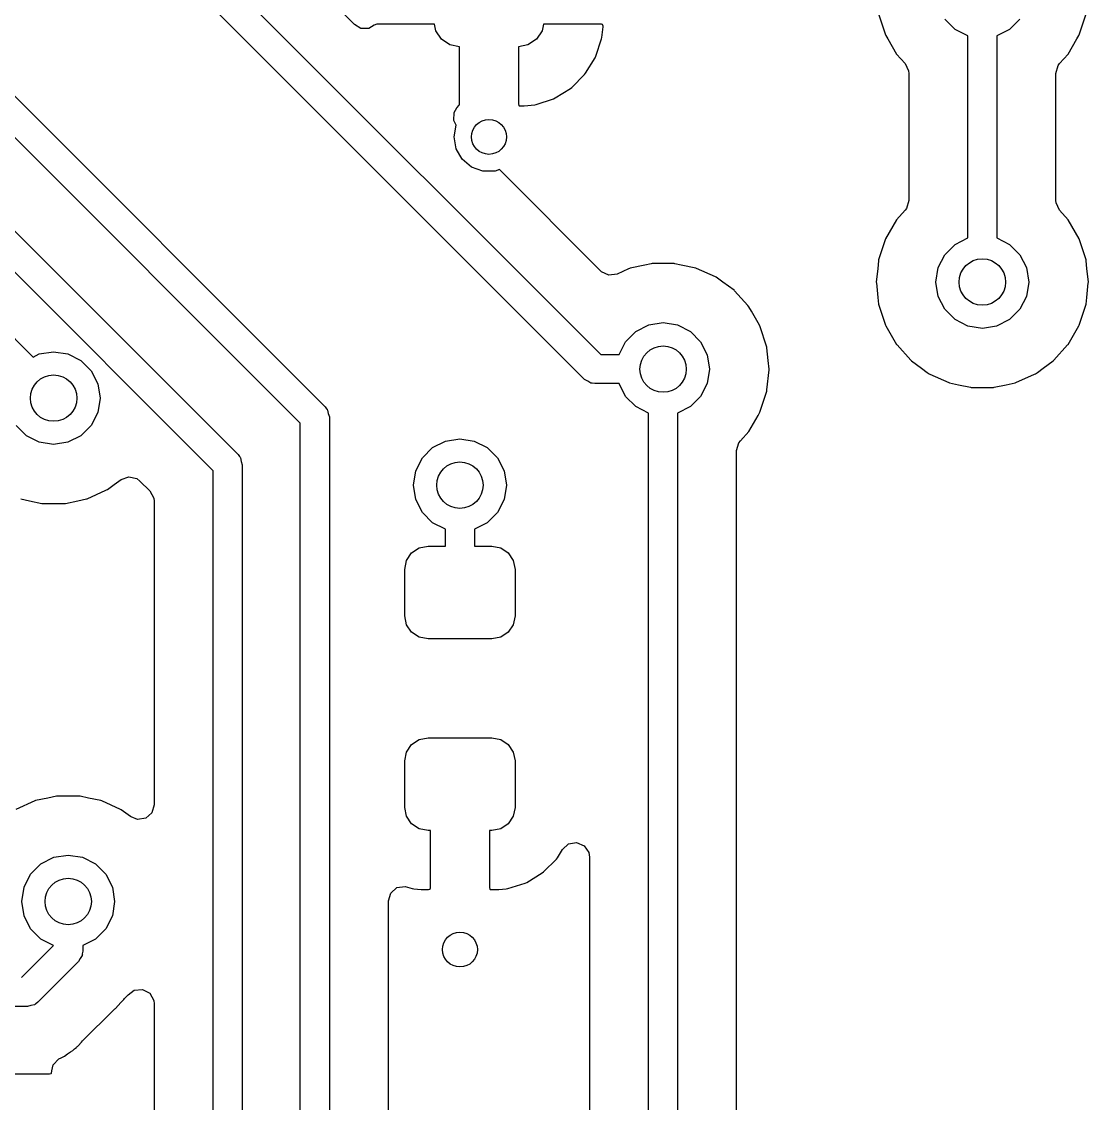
# Model space of a CAD drawing. Extents: x 1.82 to 8.48, y -4.98 to -0.82.
# Drawn here: x 4.9006 to 5.2623, y -2.8573 to -2.4904 of the extents above; entities that cross this region are included whole.
import ezdxf

# ---------------------------------------------------------------- set-up
doc = ezdxf.new("R2010")
doc.units = 0
doc.header["$MEASUREMENT"] = 0
doc.layers.add('BLACK', color=7, linetype='CONTINUOUS')

msp = doc.modelspace()

# ---------------------------------------------------------------- linework, layer by layer
at = {"layer": 'BLACK', "linetype": 'CONTINUOUS'}
for p, q in [((5.01345, -2.49146), (4.9846, -2.46261)), ((4.96066, -2.46699), (5.09702, -2.60335)), ((5.0915, -2.61175), (4.95371, -2.47395)), ((5.1912, -2.48779), (5.19352, -2.49494)), ((5.21712, -2.49306), (5.21364, -2.48957)), ((5.23912, -2.48957), (5.23563, -2.49306)), ((5.25923, -2.49494), (5.26156, -2.48779)), ((5.01556, -2.49271), (5.01345, -2.49146)), ((5.01835, -2.49271), (5.01556, -2.49271)), ((5.02012, -2.49158), (5.01835, -2.49271)), ((5.02107, -2.4913), (5.02012, -2.49158)), ((5.04058, -2.4913), (5.02107, -2.4913)), ((5.04103, -2.49355), (5.04058, -2.4913)), ((5.04295, -2.49642), (5.04103, -2.49355)), ((5.07708, -2.49355), (5.07516, -2.49642)), ((5.07753, -2.4913), (5.07708, -2.49355)), ((5.09722, -2.4913), (5.07753, -2.4913)), ((5.09753, -2.49137), (5.09722, -2.4913)), ((5.09738, -2.49578), (5.09774, -2.4922)), ((5.09758, -2.49141), (5.09753, -2.49137)), ((5.09775, -2.492), (5.09758, -2.49141)), ((5.09774, -2.4922), (5.09775, -2.492)), ((5.22146, -2.49526), (5.21712, -2.49306)), ((5.23563, -2.49306), (5.2313, -2.49526)), ((5.04582, -2.49834), (5.04295, -2.49642)), ((5.07516, -2.49642), (5.07229, -2.49834)), ((5.09532, -2.50216), (5.09726, -2.49631)), ((5.09726, -2.49631), (5.09738, -2.49578)), ((5.19352, -2.49494), (5.19365, -2.49517)), ((5.19365, -2.49517), (5.19365, -2.49517)), ((5.19365, -2.49517), (5.19431, -2.49631)), ((5.19431, -2.49631), (5.19728, -2.50145)), ((5.22146, -2.56379), (5.22146, -2.49526)), ((5.2313, -2.49526), (5.2313, -2.56379)), ((5.25547, -2.50145), (5.25845, -2.49631)), ((5.25845, -2.49631), (5.2591, -2.49517)), ((5.2591, -2.49517), (5.25923, -2.49494)), ((5.2591, -2.49517), (5.2591, -2.49517)), ((5.04906, -2.49898), (5.04582, -2.49834)), ((5.04906, -2.51848), (5.04906, -2.49898)), ((5.07229, -2.49834), (5.06906, -2.49898)), ((5.06906, -2.49898), (5.06906, -2.5183)), ((5.19728, -2.50145), (5.20016, -2.50465)), ((5.25259, -2.50465), (5.25547, -2.50145)), ((4.88533, -2.50288), (5.00348, -2.62103)), ((5.09185, -2.50792), (5.09508, -2.50268)), ((5.09508, -2.50268), (5.09532, -2.50216)), ((5.20016, -2.50465), (5.20137, -2.50717)), ((5.25132, -2.50797), (5.25211, -2.50529)), ((5.25211, -2.50529), (5.25259, -2.50465)), ((5.08715, -2.51272), (5.0915, -2.50837)), ((5.0915, -2.50837), (5.09185, -2.50792)), ((5.20137, -2.50717), (5.20144, -2.50797)), ((5.20144, -2.50797), (5.20144, -2.55108)), ((5.25132, -2.55108), (5.25132, -2.50797)), ((5.0867, -2.51308), (5.08715, -2.51272)), ((5.08095, -2.51656), (5.08147, -2.51632)), ((5.08147, -2.51632), (5.0867, -2.51308)), ((4.99508, -2.62655), (4.88533, -2.5168)), ((5.0473, -2.52121), (5.0482, -2.5197)), ((5.0482, -2.5197), (5.04899, -2.51878)), ((5.04899, -2.51878), (5.04906, -2.51848)), ((5.06906, -2.5183), (5.06923, -2.5189)), ((5.06923, -2.5189), (5.06929, -2.51895)), ((5.06929, -2.51895), (5.06959, -2.51902)), ((5.06959, -2.51902), (5.07069, -2.51902)), ((5.07069, -2.51902), (5.07094, -2.519)), ((5.07094, -2.519), (5.07457, -2.51863)), ((5.07457, -2.51863), (5.0751, -2.51851)), ((5.0751, -2.51851), (5.08095, -2.51656)), ((5.0471, -2.524), (5.0473, -2.52121)), ((5.04795, -2.52555), (5.0471, -2.524)), ((5.04724, -2.52953), (5.04795, -2.52555)), ((4.86565, -2.52894), (4.97395, -2.63724)), ((5.04796, -2.53357), (5.04724, -2.52953)), ((4.96555, -2.64276), (4.85626, -2.53347)), ((5.05001, -2.53712), (5.04796, -2.53357)), ((5.05315, -2.53976), (5.05001, -2.53712)), ((5.057, -2.54116), (5.05315, -2.53976)), ((5.06111, -2.54116), (5.057, -2.54116)), ((5.0626, -2.54062), (5.06111, -2.54116)), ((5.09701, -2.57503), (5.0626, -2.54062)), ((4.84498, -2.54471), (4.90446, -2.6042)), ((5.20144, -2.55108), (5.20065, -2.55376)), ((5.25138, -2.55188), (5.25132, -2.55108)), ((5.25259, -2.5544), (5.25138, -2.55188)), ((5.20016, -2.5544), (5.19728, -2.5576)), ((5.20065, -2.55376), (5.20016, -2.5544)), ((5.25547, -2.5576), (5.25259, -2.5544)), ((5.19728, -2.5576), (5.19352, -2.56411)), ((5.25923, -2.56411), (5.25547, -2.5576)), ((5.19352, -2.56411), (5.1912, -2.57126)), ((5.21712, -2.566), (5.22146, -2.56379)), ((5.2313, -2.56379), (5.23563, -2.566)), ((5.26156, -2.57126), (5.25923, -2.56411)), ((5.21364, -2.56948), (5.21712, -2.566)), ((5.23563, -2.566), (5.23912, -2.56948)), ((5.19117, -2.57152), (5.19089, -2.57417)), ((5.1912, -2.57126), (5.19117, -2.57152)), ((5.19117, -2.57152), (5.19117, -2.57152)), ((5.2114, -2.57387), (5.21364, -2.56948)), ((5.23912, -2.56948), (5.24136, -2.57387)), ((5.26158, -2.57152), (5.26156, -2.57126)), ((5.26186, -2.57417), (5.26158, -2.57152)), ((5.26158, -2.57152), (5.26158, -2.57152)), ((5.09723, -2.57524), (5.09701, -2.57503)), ((5.09976, -2.57642), (5.09723, -2.57524)), ((5.10642, -2.57432), (5.10254, -2.57605)), ((5.10676, -2.57417), (5.10642, -2.57432)), ((5.107, -2.57406), (5.10676, -2.57417)), ((5.10676, -2.57417), (5.10676, -2.57417)), ((5.11196, -2.57301), (5.107, -2.57406)), ((5.1141, -2.57255), (5.11196, -2.57301)), ((5.11435, -2.5725), (5.1141, -2.57255)), ((5.1141, -2.57255), (5.1141, -2.57255)), ((5.12187, -2.5725), (5.11435, -2.5725)), ((5.12212, -2.57255), (5.12187, -2.5725)), ((5.12426, -2.57301), (5.12212, -2.57255)), ((5.12212, -2.57255), (5.12212, -2.57255)), ((5.12922, -2.57406), (5.12426, -2.57301)), ((5.12946, -2.57417), (5.12922, -2.57406)), ((5.13586, -2.57702), (5.12946, -2.57417)), ((5.12946, -2.57417), (5.12946, -2.57417)), ((5.19089, -2.57417), (5.19041, -2.57874)), ((5.21063, -2.57874), (5.2114, -2.57387)), ((5.24136, -2.57387), (5.24213, -2.57874)), ((5.26234, -2.57874), (5.26186, -2.57417)), ((5.10254, -2.57605), (5.09976, -2.57642)), ((5.13609, -2.57712), (5.13586, -2.57702)), ((5.13586, -2.57702), (5.13586, -2.57702)), ((5.13832, -2.57874), (5.13609, -2.57712)), ((5.14218, -2.58154), (5.13832, -2.57874)), ((5.19041, -2.57874), (5.19044, -2.579)), ((5.2114, -2.58361), (5.21063, -2.57874)), ((5.24213, -2.57874), (5.24136, -2.58361)), ((5.26232, -2.579), (5.26234, -2.57874)), ((5.14235, -2.58173), (5.14218, -2.58154)), ((5.14687, -2.58675), (5.14235, -2.58173)), ((5.14235, -2.58173), (5.14235, -2.58173)), ((5.19044, -2.579), (5.19096, -2.58397)), ((5.26179, -2.58397), (5.26232, -2.579)), ((5.19096, -2.58397), (5.1912, -2.58622)), ((5.1912, -2.58622), (5.19352, -2.59337)), ((5.21364, -2.588), (5.2114, -2.58361)), ((5.24136, -2.58361), (5.23912, -2.588)), ((5.25923, -2.59337), (5.26156, -2.58622)), ((5.26156, -2.58622), (5.26179, -2.58397)), ((5.14721, -2.58713), (5.14687, -2.58675)), ((5.14804, -2.58857), (5.14721, -2.58713)), ((5.15037, -2.59261), (5.14804, -2.58857)), ((5.21712, -2.59148), (5.21364, -2.588)), ((5.23912, -2.588), (5.23563, -2.59148)), ((5.10885, -2.59553), (5.11324, -2.59329)), ((5.11324, -2.59329), (5.11811, -2.59252)), ((5.11811, -2.59252), (5.12298, -2.59329)), ((5.12298, -2.59329), (5.12737, -2.59553)), ((5.15097, -2.59364), (5.15037, -2.59261)), ((5.19352, -2.59337), (5.19365, -2.59359)), ((5.19365, -2.59359), (5.19365, -2.59359)), ((5.19365, -2.59359), (5.19456, -2.59516)), ((5.22151, -2.59372), (5.21712, -2.59148)), ((5.23563, -2.59148), (5.23124, -2.59372)), ((5.2582, -2.59516), (5.2591, -2.59359)), ((5.2591, -2.59359), (5.25923, -2.59337)), ((5.2591, -2.59359), (5.2591, -2.59359)), ((5.10537, -2.59901), (5.10885, -2.59553)), ((5.12737, -2.59553), (5.13085, -2.59901)), ((5.15329, -2.60079), (5.15097, -2.59364)), ((5.19456, -2.59516), (5.19728, -2.59988)), ((5.22638, -2.59449), (5.22151, -2.59372)), ((5.23124, -2.59372), (5.22638, -2.59449)), ((5.25547, -2.59988), (5.2582, -2.59516)), ((5.10316, -2.60335), (5.10537, -2.59901)), ((5.13085, -2.59901), (5.13309, -2.6034)), ((5.15332, -2.60105), (5.15329, -2.60079)), ((5.19728, -2.59988), (5.19746, -2.60007)), ((5.19746, -2.60007), (5.19746, -2.60007)), ((5.19746, -2.60007), (5.20214, -2.60527)), ((5.25062, -2.60527), (5.2553, -2.60007)), ((5.2553, -2.60007), (5.25547, -2.59988)), ((5.2553, -2.60007), (5.2553, -2.60007)), ((4.90446, -2.6042), (4.90655, -2.60313)), ((4.90655, -2.60313), (4.91142, -2.60236)), ((4.91142, -2.60236), (4.91628, -2.60313)), ((4.91628, -2.60313), (4.92067, -2.60537)), ((5.09702, -2.60335), (5.10316, -2.60335)), ((5.13309, -2.6034), (5.13386, -2.60827)), ((5.15377, -2.60535), (5.15332, -2.60105)), ((5.15332, -2.60105), (5.15332, -2.60105)), ((4.92067, -2.60537), (4.92416, -2.60885)), ((5.15407, -2.60827), (5.15377, -2.60535)), ((5.20214, -2.60527), (5.20231, -2.60547)), ((5.20231, -2.60547), (5.20578, -2.60799)), ((5.20578, -2.60799), (5.20768, -2.60937)), ((5.24507, -2.60937), (5.24697, -2.60799)), ((5.24697, -2.60799), (5.25044, -2.60547)), ((5.25044, -2.60547), (5.25062, -2.60527)), ((4.92416, -2.60885), (4.92639, -2.61324)), ((5.09256, -2.61233), (5.0915, -2.61175)), ((5.13386, -2.60827), (5.13309, -2.61313)), ((5.15333, -2.61535), (5.15405, -2.60853)), ((5.15405, -2.60853), (5.15407, -2.60827)), ((5.20768, -2.60937), (5.2084, -2.60989)), ((5.2084, -2.60989), (5.20863, -2.60999)), ((5.20863, -2.60999), (5.20863, -2.60999)), ((5.20863, -2.60999), (5.21503, -2.61284)), ((5.23773, -2.61284), (5.24412, -2.60999)), ((5.24412, -2.60999), (5.24436, -2.60989)), ((5.24412, -2.60999), (5.24412, -2.60999)), ((5.24436, -2.60989), (5.24507, -2.60937)), ((4.92639, -2.61324), (4.92717, -2.61811)), ((5.09358, -2.61299), (5.09256, -2.61233)), ((5.09383, -2.61302), (5.09358, -2.61299)), ((5.09393, -2.61308), (5.09383, -2.61302)), ((5.09411, -2.61306), (5.09393, -2.61308)), ((5.09498, -2.61319), (5.09411, -2.61306)), ((5.10316, -2.61319), (5.09498, -2.61319)), ((5.10537, -2.61752), (5.10316, -2.61319)), ((5.13309, -2.61313), (5.13085, -2.61752)), ((5.15329, -2.61575), (5.15333, -2.61535)), ((5.21503, -2.61284), (5.21526, -2.61294)), ((5.21526, -2.61294), (5.21834, -2.6136)), ((5.21834, -2.6136), (5.22236, -2.61445)), ((5.22236, -2.61445), (5.22236, -2.61445)), ((5.22236, -2.61445), (5.22262, -2.61451)), ((5.22262, -2.61451), (5.23014, -2.61451)), ((5.23014, -2.61451), (5.23039, -2.61445)), ((5.23039, -2.61445), (5.23441, -2.6136)), ((5.23039, -2.61445), (5.23039, -2.61445)), ((5.23441, -2.6136), (5.23749, -2.61294)), ((5.23749, -2.61294), (5.23773, -2.61284)), ((4.92717, -2.61811), (4.92639, -2.62298)), ((5.10885, -2.62101), (5.10537, -2.61752)), ((5.13085, -2.61752), (5.12737, -2.62101)), ((5.15097, -2.6229), (5.15329, -2.61575)), ((5.00348, -2.62103), (5.004, -2.62173)), ((5.004, -2.62173), (5.00414, -2.62185)), ((5.00414, -2.62185), (5.00417, -2.62196)), ((5.00417, -2.62196), (5.00432, -2.62216)), ((5.00432, -2.62216), (5.00458, -2.62334)), ((5.11319, -2.62322), (5.10885, -2.62101)), ((5.12737, -2.62101), (5.12303, -2.62322)), ((5.15084, -2.62312), (5.15097, -2.6229)), ((4.92639, -2.62298), (4.92416, -2.62737)), ((4.99508, -3.50867), (4.99508, -2.62655)), ((5.00458, -2.62334), (5.00492, -2.62451)), ((5.00492, -2.62451), (5.00492, -3.50867)), ((5.11319, -2.90828), (5.11319, -2.62322)), ((5.12303, -2.62322), (5.12303, -2.90828)), ((5.14721, -2.62941), (5.15032, -2.62401)), ((5.15032, -2.62401), (5.15084, -2.62312)), ((5.15084, -2.62312), (5.15084, -2.62312)), ((4.90216, -2.63085), (4.89868, -2.62737)), ((4.92416, -2.62737), (4.92067, -2.63085)), ((5.14433, -2.63261), (5.14721, -2.62941)), ((4.90655, -2.63309), (4.90216, -2.63085)), ((4.91142, -2.63386), (4.90655, -2.63309)), ((4.91628, -2.63309), (4.91142, -2.63386)), ((4.92067, -2.63085), (4.91628, -2.63309)), ((5.03996, -2.6349), (5.04435, -2.63266)), ((5.04435, -2.63266), (5.04921, -2.63189)), ((5.04921, -2.63189), (5.05408, -2.63266)), ((5.05408, -2.63266), (5.05847, -2.6349)), ((5.14305, -2.63593), (5.14384, -2.63324)), ((5.14384, -2.63324), (5.14433, -2.63261)), ((4.97395, -2.63724), (4.97448, -2.63794)), ((5.03647, -2.63838), (5.03996, -2.6349)), ((5.05847, -2.6349), (5.06195, -2.63838)), ((5.14305, -2.89557), (5.14305, -2.63593)), ((4.97448, -2.63794), (4.97461, -2.63806)), ((4.97461, -2.63806), (4.97464, -2.63817)), ((4.97464, -2.63817), (4.9748, -2.63837)), ((4.9748, -2.63837), (4.97505, -2.63956)), ((4.97505, -2.63956), (4.97539, -2.64072)), ((4.97539, -2.64072), (4.97539, -3.47915)), ((5.03424, -2.64277), (5.03647, -2.63838)), ((5.06195, -2.63838), (5.06419, -2.64277)), ((4.93428, -2.64571), (4.93691, -2.64477)), ((4.93691, -2.64477), (4.93963, -2.64541)), ((4.96555, -3.47915), (4.96555, -2.64276)), ((5.03346, -2.64764), (5.03424, -2.64277)), ((5.06419, -2.64277), (5.06496, -2.64764)), ((4.92966, -2.64907), (4.93195, -2.6474)), ((4.93195, -2.6474), (4.93428, -2.64571)), ((4.93963, -2.64541), (4.9407, -2.64622)), ((4.9407, -2.64622), (4.94408, -2.6496)), ((5.03424, -2.6525), (5.03346, -2.64764)), ((5.06496, -2.64764), (5.06419, -2.6525)), ((4.92253, -2.65231), (4.92277, -2.65221)), ((4.92277, -2.65221), (4.92916, -2.64936)), ((4.92916, -2.64936), (4.9294, -2.64926)), ((4.92916, -2.64936), (4.92916, -2.64936)), ((4.9294, -2.64926), (4.92966, -2.64907)), ((4.94408, -2.6496), (4.94542, -2.65205)), ((4.94542, -2.65205), (4.94553, -2.6531)), ((4.9003, -2.65231), (4.90326, -2.65294)), ((4.90326, -2.65294), (4.9074, -2.65382)), ((4.9074, -2.65382), (4.9074, -2.65382)), ((4.9074, -2.65382), (4.90766, -2.65388)), ((4.90766, -2.65388), (4.91518, -2.65388)), ((4.91518, -2.65388), (4.91543, -2.65382)), ((4.91543, -2.65382), (4.91958, -2.65294)), ((4.91543, -2.65382), (4.91543, -2.65382)), ((4.91958, -2.65294), (4.92253, -2.65231)), ((4.94553, -2.6531), (4.94553, -2.75607)), ((5.03647, -2.65689), (5.03424, -2.6525)), ((5.06419, -2.6525), (5.06195, -2.65689)), ((5.03996, -2.66038), (5.03647, -2.65689)), ((5.06195, -2.65689), (5.05847, -2.66038)), ((5.04429, -2.66259), (5.03996, -2.66038)), ((5.04429, -2.66831), (5.04429, -2.66259)), ((5.05847, -2.66038), (5.05413, -2.66259)), ((5.05413, -2.66259), (5.05413, -2.66831)), ((5.03111, -2.67317), (5.03282, -2.67061)), ((5.03282, -2.67061), (5.03537, -2.66891)), ((5.03537, -2.66891), (5.03839, -2.66831)), ((5.03839, -2.66831), (5.04429, -2.66831)), ((5.05413, -2.66831), (5.06004, -2.66831)), ((5.06004, -2.66831), (5.06305, -2.66891)), ((5.06305, -2.66891), (5.06561, -2.67061)), ((5.06561, -2.67061), (5.06731, -2.67317)), ((5.03051, -2.67618), (5.03111, -2.67317)), ((5.06731, -2.67317), (5.06791, -2.67618)), ((5.03051, -2.69193), (5.03051, -2.67618)), ((5.06791, -2.67618), (5.06791, -2.69193)), ((5.03111, -2.69494), (5.03051, -2.69193)), ((5.06791, -2.69193), (5.06731, -2.69494)), ((5.03282, -2.6975), (5.03111, -2.69494)), ((5.06731, -2.69494), (5.06561, -2.6975)), ((5.03537, -2.6992), (5.03282, -2.6975)), ((5.03839, -2.6998), (5.03537, -2.6992)), ((5.06004, -2.6998), (5.03839, -2.6998)), ((5.06305, -2.6992), (5.06004, -2.6998)), ((5.06561, -2.6975), (5.06305, -2.6992)), ((5.03111, -2.73813), (5.03282, -2.73557)), ((5.03282, -2.73557), (5.03537, -2.73387)), ((5.03537, -2.73387), (5.03839, -2.73327)), ((5.03839, -2.73327), (5.06004, -2.73327)), ((5.06004, -2.73327), (5.06305, -2.73387)), ((5.06305, -2.73387), (5.06561, -2.73557)), ((5.06561, -2.73557), (5.06731, -2.73813)), ((5.03051, -2.74114), (5.03111, -2.73813)), ((5.06731, -2.73813), (5.06791, -2.74114)), ((5.03051, -2.75689), (5.03051, -2.74114)), ((5.06791, -2.74114), (5.06791, -2.75689)), ((4.90501, -2.75472), (4.89861, -2.75757)), ((4.90524, -2.75462), (4.90501, -2.75472)), ((4.90501, -2.75472), (4.90501, -2.75472)), ((4.90944, -2.75373), (4.90524, -2.75462)), ((4.91234, -2.75311), (4.90944, -2.75373)), ((4.9126, -2.75305), (4.91234, -2.75311)), ((4.91234, -2.75311), (4.91234, -2.75311)), ((4.92012, -2.75305), (4.9126, -2.75305)), ((4.92037, -2.75311), (4.92012, -2.75305)), ((4.92328, -2.75373), (4.92037, -2.75311)), ((4.92037, -2.75311), (4.92037, -2.75311)), ((4.92747, -2.75462), (4.92328, -2.75373)), ((4.92771, -2.75472), (4.92747, -2.75462)), ((4.9341, -2.75757), (4.92771, -2.75472)), ((4.92771, -2.75472), (4.92771, -2.75472)), ((4.93434, -2.75768), (4.9341, -2.75757)), ((4.9341, -2.75757), (4.9341, -2.75757)), ((4.93749, -2.75996), (4.93434, -2.75768)), ((4.94553, -2.75607), (4.94474, -2.75875)), ((5.03111, -2.7599), (5.03051, -2.75689)), ((5.06791, -2.75689), (5.06731, -2.7599)), ((4.93766, -2.76008), (4.93749, -2.75996)), ((4.93986, -2.76098), (4.93766, -2.76008)), ((4.94263, -2.76058), (4.93986, -2.76098)), ((4.94474, -2.75875), (4.94263, -2.76058)), ((5.03282, -2.76246), (5.03111, -2.7599)), ((5.06731, -2.7599), (5.06561, -2.76246)), ((5.03537, -2.76416), (5.03282, -2.76246)), ((5.03839, -2.76476), (5.03537, -2.76416)), ((5.03921, -2.76476), (5.03839, -2.76476)), ((5.03921, -2.78423), (5.03921, -2.76476)), ((5.06004, -2.76476), (5.05921, -2.76476)), ((5.05921, -2.76476), (5.05921, -2.78405)), ((5.06305, -2.76416), (5.06004, -2.76476)), ((5.06561, -2.76246), (5.06305, -2.76416)), ((5.08397, -2.77119), (5.08603, -2.76931)), ((5.08603, -2.76931), (5.08878, -2.76884)), ((5.08878, -2.76884), (5.09136, -2.76993)), ((4.91149, -2.77384), (4.91636, -2.77307)), ((4.91636, -2.77307), (4.92122, -2.77384)), ((5.08229, -2.77396), (5.08397, -2.77119)), ((5.09136, -2.76993), (5.09293, -2.77224)), ((5.09293, -2.77224), (5.09317, -2.77376)), ((4.90362, -2.77957), (4.9071, -2.77608)), ((4.9071, -2.77608), (4.91149, -2.77384)), ((4.92122, -2.77384), (4.92561, -2.77608)), ((4.92561, -2.77608), (4.9291, -2.77957)), ((5.07758, -2.77877), (5.08192, -2.77443)), ((5.08192, -2.77443), (5.08229, -2.77396)), ((5.09317, -2.77376), (5.09317, -2.89557)), ((4.90138, -2.78396), (4.90362, -2.77957)), ((4.9291, -2.77957), (4.93134, -2.78396)), ((5.07185, -2.78233), (5.07711, -2.77914)), ((5.07711, -2.77914), (5.07758, -2.77877)), ((4.90061, -2.78882), (4.90138, -2.78396)), ((4.93134, -2.78396), (4.93211, -2.78882)), ((5.02573, -2.78596), (5.02784, -2.78413)), ((5.02784, -2.78413), (5.03061, -2.78373)), ((5.03061, -2.78373), (5.03138, -2.78391)), ((5.03138, -2.78391), (5.03302, -2.78442)), ((5.03915, -2.78453), (5.03921, -2.78423)), ((5.05921, -2.78405), (5.05939, -2.78465)), ((5.06541, -2.78442), (5.07131, -2.78257)), ((5.07131, -2.78257), (5.07185, -2.78233)), ((5.02494, -2.78864), (5.02573, -2.78596)), ((5.03302, -2.78442), (5.03353, -2.78452)), ((5.03353, -2.78452), (5.03604, -2.78475)), ((5.03604, -2.78475), (5.03627, -2.78476)), ((5.03627, -2.78476), (5.0385, -2.78476)), ((5.0385, -2.78476), (5.0391, -2.78459)), ((5.0391, -2.78459), (5.03915, -2.78453)), ((5.05939, -2.78465), (5.05944, -2.7847)), ((5.05944, -2.7847), (5.05975, -2.78476)), ((5.05975, -2.78476), (5.06215, -2.78476)), ((5.06215, -2.78476), (5.06238, -2.78475)), ((5.06238, -2.78475), (5.06489, -2.78452)), ((5.06489, -2.78452), (5.06541, -2.78442)), ((4.90138, -2.79369), (4.90061, -2.78882)), ((4.93211, -2.78882), (4.93134, -2.79369)), ((5.02494, -3.49596), (5.02494, -2.78864)), ((4.90362, -2.79808), (4.90138, -2.79369)), ((4.93134, -2.79369), (4.9291, -2.79808)), ((4.9071, -2.80156), (4.90362, -2.79808)), ((4.9291, -2.79808), (4.92561, -2.80156)), ((4.91136, -2.80373), (4.9071, -2.80156)), ((4.92561, -2.80156), (4.92128, -2.80377)), ((4.90052, -2.81456), (4.91136, -2.80373)), ((4.92128, -2.80569), (4.92115, -2.80655)), ((4.92128, -2.80377), (4.92128, -2.80569)), ((4.91984, -2.80917), (4.90604, -2.82297)), ((4.92042, -2.8081), (4.91984, -2.80917)), ((4.92108, -2.80708), (4.92042, -2.8081)), ((4.92111, -2.80683), (4.92108, -2.80708)), ((4.92117, -2.80674), (4.92111, -2.80683)), ((4.92115, -2.80655), (4.92117, -2.80674)), ((4.9359, -2.82131), (4.93664, -2.82053)), ((4.93664, -2.82053), (4.9367, -2.82046)), ((4.93664, -2.82053), (4.93664, -2.82053)), ((4.9367, -2.82046), (4.93671, -2.82047)), ((4.93671, -2.82047), (4.93877, -2.81888)), ((4.93877, -2.81888), (4.94156, -2.81864)), ((4.94156, -2.81864), (4.94403, -2.81995)), ((4.94403, -2.81995), (4.9454, -2.82238)), ((4.90256, -2.82441), (4.83031, -2.82441)), ((4.90372, -2.82407), (4.90256, -2.82441)), ((4.90491, -2.82381), (4.90372, -2.82407)), ((4.90511, -2.82366), (4.90491, -2.82381)), ((4.90522, -2.82363), (4.90511, -2.82366)), ((4.90534, -2.82349), (4.90522, -2.82363)), ((4.90604, -2.82297), (4.90534, -2.82349)), ((4.93238, -2.82506), (4.93422, -2.8231)), ((4.93422, -2.8231), (4.93433, -2.82299)), ((4.93433, -2.82299), (4.9351, -2.82221)), ((4.9351, -2.82221), (4.9352, -2.82209)), ((4.9352, -2.82209), (4.9355, -2.82173)), ((4.9355, -2.82173), (4.9359, -2.82131)), ((4.9454, -2.82238), (4.94553, -2.8235)), ((4.94553, -2.8235), (4.94553, -2.89345)), ((4.92119, -2.83613), (4.9318, -2.82552)), ((4.9318, -2.82552), (4.93213, -2.82522)), ((4.93213, -2.82522), (4.93238, -2.82506)), ((4.91717, -2.83982), (4.91797, -2.83935)), ((4.91797, -2.83935), (4.91819, -2.83913)), ((4.91819, -2.83913), (4.91853, -2.83879)), ((4.91853, -2.83879), (4.91912, -2.83828)), ((4.91912, -2.83828), (4.91915, -2.83826)), ((4.91915, -2.83826), (4.91932, -2.83814)), ((4.91932, -2.83814), (4.91952, -2.838)), ((4.91952, -2.838), (4.91977, -2.83781)), ((4.91952, -2.838), (4.91952, -2.838)), ((4.91977, -2.83781), (4.92088, -2.83647)), ((4.92088, -2.83647), (4.92119, -2.83613)), ((4.91126, -2.84419), (4.91314, -2.8422)), ((4.91314, -2.8422), (4.91323, -2.84215)), ((4.91323, -2.84215), (4.91393, -2.84181)), ((4.91393, -2.84181), (4.91467, -2.84152)), ((4.91467, -2.84152), (4.91508, -2.84122)), ((4.91508, -2.84122), (4.91608, -2.84049)), ((4.91608, -2.84049), (4.91647, -2.84024)), ((4.91647, -2.84024), (4.91717, -2.83982)), ((4.91068, -2.84705), (4.91086, -2.84623)), ((4.91086, -2.84623), (4.91126, -2.84419)), ((4.91086, -2.84623), (4.91086, -2.84623)), ((4.89033, -2.84728), (4.91003, -2.84728)), ((4.91003, -2.84728), (4.91063, -2.84711)), ((4.91063, -2.84711), (4.91068, -2.84705))]:
    msp.add_line(p, q, dxfattribs=at)
at = {"layer": 'BLACK'}
for centre, radius in [((5.05906, -2.52953), 0.00591), ((5.22638, -2.57874), 0.00787), ((5.11811, -2.60827), 0.00787), ((4.91142, -2.61811), 0.00787), ((5.04921, -2.64764), 0.00787), ((4.91636, -2.78882), 0.00787), ((5.04921, -2.80512), 0.00591)]:
    msp.add_circle(centre, radius, dxfattribs=at)

doc.saveas('drawing.dxf')
